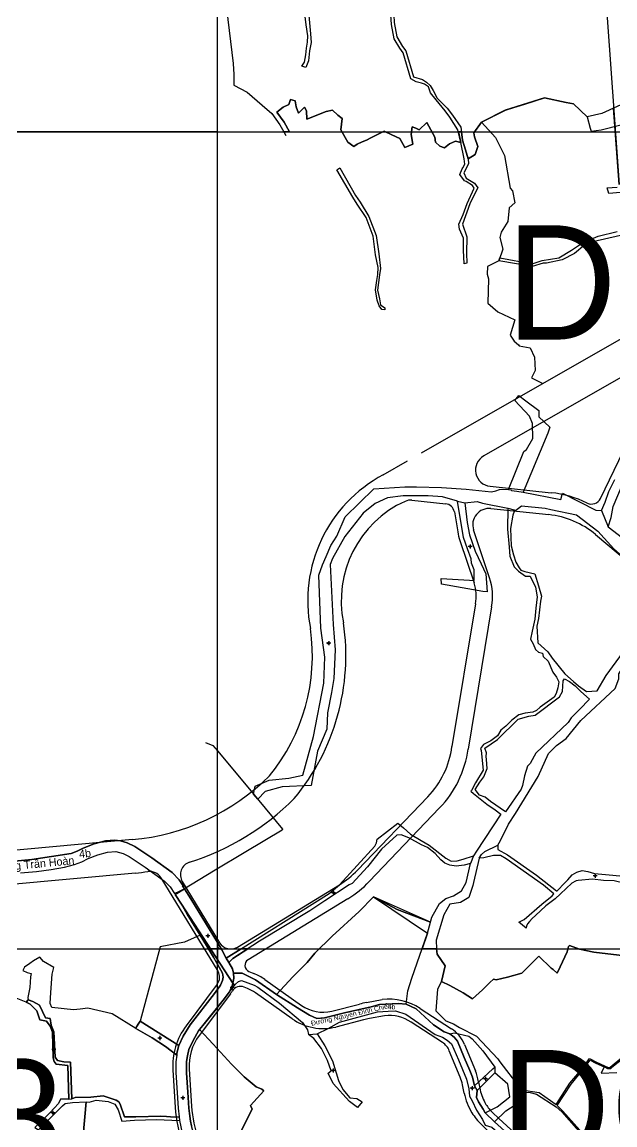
# Model space of a CAD drawing. Extents: x 547408 to 554234, y 1833375 to 1843904.
# Drawn here: x 550880 to 551243, y 1838892 to 1839567 of the extents above; entities that cross this region are included whole.
import ezdxf

# ---------------------------------------------------------------- set-up
doc = ezdxf.new("R2010")
doc.units = 0
for name, color, linetype in [('Level 10', 7, 'Continuous'), ('Level 11', 7, 'Continuous'), ('Level 2', 7, 'Continuous'), ('Level 27', 7, 'Continuous'), ('Level 30', 7, 'Continuous'), ('Level 31', 7, 'Continuous'), ('Level 4', 7, 'Continuous'), ('Level 5', 7, 'Continuous'), ('Level 52', 7, 'Continuous'), ('Level 62', 7, 'Continuous')]:
    doc.layers.add(name, color=color, linetype=linetype)

msp = doc.modelspace()

# ---------------------------------------------------------------- linework, layer by layer
at = {"layer": 'Level 10'}
for p, q in [((551146.86, 1839273.93), (551151.32, 1839272.87)), ((551234.95, 1839268.35), (551239.12, 1839258.3)), ((550978.03, 1839027.26), (551009.46, 1838979)), ((551005.35, 1838994.26), (551007.01, 1838991.5)), ((551007.33, 1838973.64), (551010.44, 1838977.49)), ((551009.46, 1838979), (551010.44, 1838977.49)), ((551055.7, 1838947.44), (551060.94, 1838947.98)), ((551157.32, 1838916.07), (551158.88, 1838913.23)), ((550908.99, 1838907.99), (550910.87, 1838908.1)), ((550976.51, 1838897.05), (550976.86, 1838894.91))]:
    msp.add_line(p, q, dxfattribs=at)
for points in [[(551246.59, 1839462.88), (551239.42, 1839462.35), (551238.53, 1839465.7), (551244.56, 1839466.21)], [(551246.63, 1839436.57), (551229.8, 1839432.77), (551224.76, 1839430.94), (551218.57, 1839425.51), (551210.86, 1839421.72), (551201.31, 1839419.74), (551199.27, 1839419.64), (551192.69, 1839417.69), (551172.27, 1839421.12), (551172.9, 1839422.96), (551192.52, 1839419.21), (551198.69, 1839421.2), (551208.82, 1839423), (551216.76, 1839427.68), (551223.31, 1839432.18), (551233.07, 1839436.13), (551244.71, 1839439.03)], [(551234.95, 1839268.35), (551237.31, 1839273.26), (551239.46, 1839279.96), (551243.28, 1839287.13)], [(551146.86, 1839273.93), (551137.69, 1839276.54), (551128.98, 1839277.28), (551113.7, 1839277.24), (551104.16, 1839275.93), (551096.46, 1839272.51), (551089.22, 1839266.69), (551077.88, 1839252.34), (551070.46, 1839238.81), (551068.94, 1839235.26), (551070.82, 1839198.53), (551072.05, 1839182.87), (551071.26, 1839165.34), (551069.82, 1839156.82), (551067.4, 1839144.3), (551066.96, 1839134.46), (551061.29, 1839120.95), (551057.34, 1839099.84), (551039.56, 1839099.05), (551029.2, 1839096.28), (551024.68, 1839091.44), (551022.13, 1839094.5), (551023.07, 1839099.52), (551031.72, 1839103.1), (551043.63, 1839104.3), (551052.25, 1839106.3), (551058.86, 1839129.94), (551065.2, 1839162.45), (551065.64, 1839178.43), (551063.2, 1839196.15), (551062, 1839228.69), (551064.21, 1839235.08), (551066.46, 1839240.06), (551069.4, 1839246.81), (551073.05, 1839252.48), (551078.25, 1839264.4), (551095.62, 1839281.58), (551114.67, 1839282.76), (551121.76, 1839282.72), (551137.11, 1839282.35), (551152.25, 1839281.38), (551167.8, 1839279.59), (551170.34, 1839280.21), (551172.69, 1839281.14), (551173.93, 1839281.26), (551178.1, 1839281.15), (551179.52, 1839280.91), (551180.04, 1839280.41), (551183.3, 1839280.05), (551187.09, 1839279.48), (551210.05, 1839275.05), (551211.17, 1839278.77), (551231.53, 1839268.55), (551234.95, 1839268.35)], [(551239.12, 1839258.3), (551241.04, 1839264.06), (551242.15, 1839270.79), (551247.34, 1839282.73)], [(551151.32, 1839272.87), (551152.83, 1839260.97), (551154.28, 1839253.36), (551157.8, 1839243.27), (551161.43, 1839235.56), (551164.22, 1839229.51), (551165.16, 1839218.45), (551162.41, 1839218.65), (551137.02, 1839223.11), (551136.92, 1839226.61), (551154.28, 1839225.6), (551157.09, 1839225.35), (551157.18, 1839230.53), (551157.09, 1839232.01), (551155.5, 1839236.06), (551155.22, 1839238.6), (551153.13, 1839244.77), (551150.58, 1839251.67), (551146.86, 1839273.93)], [(551151.32, 1839272.87), (551158.9, 1839273.71), (551162.14, 1839272.76), (551177.62, 1839269.62), (551181.49, 1839268.62), (551181.61, 1839267.74), (551186.15, 1839271.05), (551200.64, 1839269.72), (551204.07, 1839268.95), (551219.72, 1839265.6), (551232.7, 1839255.56), (551242.65, 1839244.83), (551258.02, 1839231.08), (551273.37, 1839220.24), (551275.3, 1839220.01), (551285.9, 1839211.31), (551286.41, 1839210.33)], [(551239.12, 1839258.3), (551277.62, 1839228.73), (551293.3, 1839219.36)], [(551005.35, 1838994.26), (551068.33, 1839033.77), (551074.77, 1839039.12), (551096.23, 1839062.84), (551097.27, 1839064.89), (551097.71, 1839067.1), (551110.3, 1839076.82), (551113.79, 1839073.92), (551118.17, 1839070.13), (551124.68, 1839066.2), (551129.5, 1839063.4), (551139.81, 1839055.33), (551142.95, 1839053.52), (551146.74, 1839053.69), (551150.44, 1839054.71), (551156.68, 1839056.94), (551154.89, 1839052.13), (551151.01, 1839051.16), (551146.13, 1839050.59), (551142.22, 1839051.22), (551139.17, 1839052.39), (551136.72, 1839054.37), (551133.27, 1839058.18), (551128.49, 1839061.88), (551124.92, 1839063.6), (551117.16, 1839067.79), (551112.5, 1839069.64), (551109.72, 1839069.51), (551100.42, 1839060.96), (551091.92, 1839050.21), (551082.41, 1839039.88), (551080.66, 1839039.1), (551065.7, 1839029.21), (551056.55, 1839023.28), (551025.79, 1839004.67), (551009.4, 1838993.95), (551007.01, 1838991.5)], [(550863.11, 1839052.28), (550886.51, 1839054.61), (550910.52, 1839058.3), (550914.23, 1839059.63), (550917.93, 1839061.56), (550924.62, 1839064.19), (550931.54, 1839066.13), (550937, 1839066.48), (550940.73, 1839065.97), (550944.84, 1839064.78), (550949.48, 1839062.64), (550959.83, 1839055.68), (550972.24, 1839046.62), (550976.62, 1839042.25), (550979.48, 1839037.87), (550978.67, 1839038.4), (550979.76, 1839036.7)], [(550879.41, 1839046.36), (550889.36, 1839047.36), (550898.34, 1839048.48), (550906.4, 1839049.84), (550912.63, 1839051.62), (550917.04, 1839053.2), (550920.84, 1839055.18), (550926.85, 1839057.55), (550932.72, 1839059.19), (550937.86, 1839059.52), (550942.39, 1839058.2), (550946.04, 1839056.52), (550955.81, 1839049.95), (550967.68, 1839041.28), (550971.16, 1839037.81), (550973.75, 1839033.83), (550979.76, 1839036.7), (550974.23, 1839033.1), (550978.03, 1839027.26), (550981.45, 1839021.21), (550989.38, 1839008.23), (550993.92, 1839001.04), (550997.64, 1838994.8), (551003.04, 1838985.11), (551003.55, 1838982.61), (551003.05, 1838980.51), (551001.92, 1838977.78), (550998.26, 1838972.6), (550983.33, 1838953.49), (550979.05, 1838946.45)], [(550879.41, 1839046.36), (550889.36, 1839047.36), (550898.34, 1839048.48), (550906.4, 1839049.84), (550912.63, 1839051.62), (550917.04, 1839053.2), (550920.84, 1839055.18), (550926.85, 1839057.55), (550932.72, 1839059.19), (550937.86, 1839059.52), (550942.39, 1839058.2), (550946.04, 1839056.52), (550955.81, 1839049.95), (550967.68, 1839041.28), (550971.16, 1839037.81), (550973.75, 1839033.83), (550979.76, 1839036.7)], [(551249.55, 1839039.92), (551242.71, 1839041.6), (551236.15, 1839041.76), (551229.47, 1839042.61), (551220.82, 1839041.78), (551219.61, 1839041.52), (551219.05, 1839041.38), (551216.97, 1839040.07), (551209.85, 1839033.66), (551206.58, 1839030.45), (551200.95, 1839026.3), (551194.67, 1839020.42), (551192.57, 1839018.5), (551191.06, 1839016.71), (551189.82, 1839015.17), (551189.22, 1839013.85), (551188.98, 1839012.61), (551184.39, 1839016.29), (551187.76, 1839017.9), (551198.54, 1839027.18), (551204.83, 1839032.39), (551205.93, 1839033.63), (551199.54, 1839038.95), (551176.67, 1839055.03), (551173.15, 1839057.02), (551168.95, 1839057.04), (551162.97, 1839055.69), (551160.16, 1839055.35), (551161.62, 1839057.7), (551163.55, 1839059.44), (551171.5, 1839063.32), (551171.62, 1839060.77), (551177.46, 1839057.44), (551195.17, 1839045.03), (551207.45, 1839035.34), (551207.93, 1839035.36), (551212.64, 1839040.26), (551214.34, 1839042.13), (551217.14, 1839045.12), (551220.01, 1839046.88), (551223.26, 1839047.89), (551226.72, 1839047.36), (551230.81, 1839046), (551255.32, 1839043.82)], [(550978.03, 1839027.26), (550974.23, 1839033.1), (550979.76, 1839036.7)], [(550979.76, 1839036.7), (550983.68, 1839030.58), (551000, 1839003.79), (551002.69, 1838999.22), (551005.35, 1838994.26)], [(550976.43, 1838940.69), (550979.05, 1838946.45), (550983.33, 1838953.49), (550998.26, 1838972.6), (551001.92, 1838977.78), (551003.05, 1838980.51), (551003.55, 1838982.61), (551003.04, 1838985.11), (550997.64, 1838994.8), (550993.92, 1839001.04), (550989.38, 1839008.23), (550981.45, 1839021.21), (550978.03, 1839027.26)], [(551007.01, 1838991.5), (551009.22, 1838987.71), (551009.9, 1838985.11)], [(551009.46, 1838979), (551010.1, 1838981.89), (551009.9, 1838985.11)], [(551009.9, 1838985.11), (551015.19, 1838984.99), (551023.37, 1838980.87), (551036.16, 1838971.99), (551049.07, 1838963.72), (551056.3, 1838959.32), (551060.92, 1838957.35), (551065.55, 1838957.72), (551077.79, 1838960.8), (551094.13, 1838964.5), (551099.21, 1838965.79), (551110.79, 1838966.45), (551115.48, 1838965.96), (551121.52, 1838963.21), (551132.3, 1838953.47), (551138.76, 1838949.18), (551142.27, 1838947.8), (551144.93, 1838945.81), (551146.86, 1838943.41), (551150.95, 1838933.47), (551154.45, 1838925.43), (551156.07, 1838921.36), (551157.32, 1838916.07)], [(551007.33, 1838973.64), (551009.22, 1838977.92), (551009.46, 1838979)], [(551010.44, 1838977.49), (551011.02, 1838978.21), (551012.9, 1838980.01), (551014.82, 1838980.62), (551022.58, 1838977.72), (551024.71, 1838976.45), (551038.05, 1838966.64), (551052.08, 1838954.88), (551055.2, 1838950.3), (551055.7, 1838947.44)], [(551007.33, 1838973.64), (551003.5, 1838968.43), (550991.05, 1838952.98), (550989.12, 1838950.5), (550988.36, 1838949.65), (550985.09, 1838943.82), (550982.61, 1838938.3), (550981.63, 1838934.35), (550981.16, 1838930.89), (550981.15, 1838923.96), (550981.8, 1838912.08), (550982.55, 1838902.41), (550982.87, 1838899.22), (550983.44, 1838894.51), (550984.21, 1838891.48)], [(550979.05, 1838946.45), (550976.43, 1838940.69), (550952.66, 1838955.73), (550951.82, 1838954.47), (550950.51, 1838952.26), (550949.98, 1838951.16), (550960.14, 1838945.44), (550968.25, 1838940.23), (550975.11, 1838934.91), (550974.48, 1838930.72), (550974.6, 1838924.14), (550975.95, 1838902.4), (550976.51, 1838897.05), (550974.95, 1838896.95), (550971.32, 1838897.03), (550968.88, 1838897.38), (550965.3, 1838897.42), (550950.14, 1838897.01), (550943.12, 1838896.98), (550940.45, 1838904.83), (550939.64, 1838906.25), (550938.05, 1838907.24), (550930.12, 1838909.97), (550922.5, 1838909.09), (550913.01, 1838908.98), (550910.87, 1838908.1), (550910.08, 1838930.47), (550906.01, 1838930.79), (550902.08, 1838931.49), (550900.62, 1838933.52), (550899.94, 1838949.21), (550898.37, 1838953.17), (550897.67, 1838957.3), (550894.75, 1838957.59), (550891.23, 1838965.44), (550887.01, 1838967.72), (550884.18, 1838968.66), (550883.02, 1838967.29), (550885.48, 1838965.99), (550889.52, 1838961.96), (550891.42, 1838956.53), (550895.33, 1838955.67), (550897.6, 1838952.58), (550899.02, 1838948.97), (550899.57, 1838933.23), (550900.15, 1838930.87), (550901.29, 1838929.41), (550908.54, 1838928.46), (550908.99, 1838907.99), (550904.06, 1838907.83), (550902.84, 1838905.22), (550897.55, 1838899.43), (550888.3, 1838890.54)], [(550908.99, 1838907.99), (550908.54, 1838928.46), (550901.29, 1838929.41), (550900.15, 1838930.87), (550899.57, 1838933.23), (550899.02, 1838948.97), (550897.6, 1838952.58), (550895.33, 1838955.67), (550891.42, 1838956.53), (550889.52, 1838961.96), (550885.48, 1838965.99), (550883.02, 1838967.29), (550884.18, 1838968.66), (550887.01, 1838967.72), (550891.23, 1838965.44), (550894.75, 1838957.59), (550897.67, 1838957.3), (550898.37, 1838953.17), (550899.94, 1838949.21), (550900.62, 1838933.52), (550902.08, 1838931.49), (550906.01, 1838930.79), (550910.08, 1838930.47), (550910.87, 1838908.1)], [(551060.94, 1838947.98), (551067.74, 1838951.18), (551074.77, 1838955.09), (551098.04, 1838961.28), (551104.57, 1838961.73), (551109, 1838961.95), (551115.26, 1838959.94), (551133.17, 1838947.58), (551137.75, 1838945.88), (551140.6, 1838943.99), (551143.3, 1838941.69), (551147.53, 1838932.02), (551152.47, 1838920.23), (551153.87, 1838914.23), (551154.3, 1838909.68), (551155.8, 1838906.83), (551158.62, 1838901.07), (551162.15, 1838895.48), (551163.85, 1838892)], [(550975.11, 1838934.91), (550968.25, 1838940.23), (550960.14, 1838945.44), (550949.98, 1838951.16), (550950.51, 1838952.26), (550951.82, 1838954.47), (550952.66, 1838955.73), (550976.43, 1838940.69)], [(551060.94, 1838947.98), (551065.82, 1838940.48), (551070.39, 1838931.43), (551074.13, 1838919.31), (551076.68, 1838913.87), (551081.03, 1838908.61), (551085.35, 1838908.26), (551088.55, 1838906.27), (551085.72, 1838902.79), (551080.92, 1838906.4), (551070.82, 1838917.48), (551067.71, 1838923.78), (551069.54, 1838925.24), (551067.36, 1838931.52), (551063.73, 1838939.01), (551059.09, 1838945.05), (551055.7, 1838947.44)], [(550975.11, 1838934.91), (550975.19, 1838935.8), (550975.99, 1838939.26), (550976.43, 1838940.69)], [(550975.11, 1838934.91), (550974.48, 1838930.72), (550974.6, 1838924.14), (550975.95, 1838902.4), (550976.51, 1838897.05)], [(551248.14, 1838932.63), (551241.3, 1838927.2), (551240.56, 1838926.46), (551238.85, 1838926.43), (551236.7, 1838927.69), (551234.75, 1838923.89), (551244.32, 1838924.22)], [(551157.32, 1838916.07), (551168.54, 1838926.44), (551169.69, 1838927.56), (551169.77, 1838925.53), (551169.76, 1838923.95), (551158.88, 1838913.23)], [(550910.87, 1838908.1), (550913.01, 1838908.98), (550922.5, 1838909.09), (550930.12, 1838909.97), (550938.05, 1838907.24), (550939.64, 1838906.25), (550940.45, 1838904.83), (550943.12, 1838896.98), (550950.14, 1838897.01), (550965.3, 1838897.42), (550968.88, 1838897.38), (550971.32, 1838897.03), (550974.95, 1838896.95), (550976.51, 1838897.05)], [(551158.88, 1838913.23), (551158.52, 1838908.87), (551159.84, 1838906.17), (551162.64, 1838901.71), (551163.77, 1838899.43), (551169.47, 1838893.98), (551179.9, 1838884.71), (551187.59, 1838877.08), (551193.06, 1838870.78), (551198.01, 1838864.54), (551203.28, 1838857.6), (551213.44, 1838844.39)], [(550908.99, 1838907.99), (550904.06, 1838907.83), (550902.84, 1838905.22), (550897.55, 1838899.43), (550888.3, 1838890.54), (550890.53, 1838889.02), (550905.18, 1838903.89), (550906.89, 1838905.31), (550911.25, 1838905.92), (550919.67, 1838906.23)], [(550890.53, 1838889.02), (550905.18, 1838903.89), (550906.89, 1838905.31), (550911.25, 1838905.92), (550919.67, 1838906.23), (550917.84, 1838885.65)], [(550910.61, 1838885.1), (550916.11, 1838885.13), (550917.84, 1838885.65), (550919.67, 1838906.23)], [(550919.67, 1838906.23), (550921.49, 1838906.08), (550925.72, 1838907.28), (550933.12, 1838906.41), (550937.25, 1838904.78), (550939.3, 1838901.31), (550941.45, 1838894.45), (550949.3, 1838894.94), (550962.64, 1838895.47), (550976.86, 1838894.91)], [(550976.86, 1838894.91), (550978.39, 1838887.18), (550981.45, 1838877.46), (550983.75, 1838871.71), (550986.63, 1838866.82), (550989.15, 1838863.19), (550992.19, 1838859.16), (550994.28, 1838857.34), (550996.63, 1838855.5), (551002.5, 1838852.04), (551008.09, 1838849.04)]]:
    msp.add_lwpolyline(points, dxfattribs=at)
at = {"layer": 'Level 11'}
for p, q in [((551154.69, 1839246.81), (551154.06, 1839246.19)), ((551154.69, 1839247.44), (551154.69, 1839246.81)), ((551155.31, 1839246.19), (551154.69, 1839246.81)), ((551154.06, 1839246.19), (551153.44, 1839246.19)), ((551154.06, 1839246.19), (551154.69, 1839245.57)), ((551154.69, 1839245.57), (551155.31, 1839246.19)), ((551154.69, 1839245.57), (551154.69, 1839244.94)), ((551155.94, 1839246.19), (551155.31, 1839246.19)), ((551067.45, 1839187.1), (551066.83, 1839187.1)), ((551068.08, 1839187.73), (551067.45, 1839187.1)), ((551067.45, 1839187.1), (551068.08, 1839186.47)), ((551068.08, 1839188.35), (551068.08, 1839187.73)), ((551068.7, 1839187.1), (551068.08, 1839187.73)), ((551068.08, 1839186.47), (551068.7, 1839187.1)), ((551068.08, 1839186.47), (551068.08, 1839185.85)), ((551069.33, 1839187.1), (551068.7, 1839187.1)), ((551230.53, 1839044.68), (551229.91, 1839044.68)), ((551231.16, 1839045.31), (551230.53, 1839044.68)), ((551230.53, 1839044.68), (551231.16, 1839044.05)), ((551231.16, 1839045.93), (551231.16, 1839045.31)), ((551231.79, 1839044.68), (551231.16, 1839045.31)), ((551231.16, 1839044.05), (551231.79, 1839044.68)), ((551231.16, 1839044.05), (551231.16, 1839043.43)), ((551232.41, 1839044.68), (551231.79, 1839044.68)), ((551070.37, 1839034.16), (551069.74, 1839034.16)), ((551070.99, 1839034.79), (551070.37, 1839034.16)), ((551070.37, 1839034.16), (551070.99, 1839033.53)), ((551070.99, 1839035.41), (551070.99, 1839034.79)), ((551071.61, 1839034.16), (551070.99, 1839034.79)), ((551070.99, 1839033.53), (551071.61, 1839034.16)), ((551070.99, 1839033.53), (551070.99, 1839032.91)), ((551072.24, 1839034.16), (551071.61, 1839034.16)), ((550993.47, 1839007.85), (550992.85, 1839007.85)), ((550994.1, 1839008.47), (550993.47, 1839007.85)), ((550993.47, 1839007.85), (550994.1, 1839007.23)), ((550994.1, 1839009.1), (550994.1, 1839008.47)), ((550994.73, 1839007.85), (550994.1, 1839008.47)), ((550994.1, 1839007.23), (550994.73, 1839007.85)), ((550994.1, 1839007.23), (550994.1, 1839006.6)), ((550995.35, 1839007.85), (550994.73, 1839007.85)), ((551009, 1838976.95), (551008.37, 1838976.32)), ((551009, 1838977.57), (551009, 1838976.95)), ((551009.63, 1838976.32), (551009, 1838976.95)), ((551008.37, 1838976.32), (551007.75, 1838976.32)), ((551008.37, 1838976.32), (551009, 1838975.69)), ((551009, 1838975.69), (551009.63, 1838976.32)), ((551009, 1838975.69), (551009, 1838975.07)), ((551010.25, 1838976.32), (551009.63, 1838976.32)), ((550964.09, 1838945.32), (550963.47, 1838945.32)), ((550964.72, 1838945.95), (550964.09, 1838945.32)), ((550964.09, 1838945.32), (550964.72, 1838944.69)), ((550964.72, 1838946.57), (550964.72, 1838945.95)), ((550965.35, 1838945.32), (550964.72, 1838945.95)), ((550964.72, 1838944.69), (550965.35, 1838945.32)), ((550964.72, 1838944.69), (550964.72, 1838944.07)), ((550965.97, 1838945.32), (550965.35, 1838945.32)), ((550899.27, 1838938.32), (550898.65, 1838938.32)), ((550899.9, 1838938.95), (550899.27, 1838938.32)), ((550899.27, 1838938.32), (550899.9, 1838937.69)), ((550899.9, 1838939.57), (550899.9, 1838938.95)), ((550900.53, 1838938.32), (550899.9, 1838938.95)), ((550899.9, 1838937.69), (550900.53, 1838938.32)), ((550899.9, 1838937.69), (550899.9, 1838937.07)), ((550901.15, 1838938.32), (550900.53, 1838938.32)), ((551070.25, 1838925.38), (551069.62, 1838925.38)), ((551070.87, 1838926.01), (551070.25, 1838925.38)), ((551070.25, 1838925.38), (551070.87, 1838924.75)), ((551070.87, 1838926.63), (551070.87, 1838926.01)), ((551071.49, 1838925.38), (551070.87, 1838926.01)), ((551070.87, 1838924.75), (551071.49, 1838925.38)), ((551070.87, 1838924.75), (551070.87, 1838924.13)), ((551072.12, 1838925.38), (551071.49, 1838925.38)), ((551155.97, 1838915.82), (551155.97, 1838915.19)), ((551163.45, 1838920.4), (551162.83, 1838920.4)), ((551164.08, 1838921.03), (551163.45, 1838920.4)), ((551163.45, 1838920.4), (551164.08, 1838919.77)), ((551164.08, 1838921.65), (551164.08, 1838921.03)), ((551164.7, 1838920.4), (551164.08, 1838921.03)), ((551164.08, 1838919.77), (551164.7, 1838920.4)), ((551164.08, 1838919.77), (551164.08, 1838919.15)), ((551165.33, 1838920.4), (551164.7, 1838920.4)), ((550978.81, 1838909.37), (550978.19, 1838908.74)), ((550978.81, 1838909.99), (550978.81, 1838909.37)), ((550979.44, 1838908.74), (550978.81, 1838909.37)), ((551155.35, 1838914.57), (551154.72, 1838914.57)), ((551155.97, 1838915.19), (551155.35, 1838914.57)), ((551155.35, 1838914.57), (551155.97, 1838913.95)), ((551156.59, 1838914.57), (551155.97, 1838915.19)), ((551155.97, 1838913.95), (551156.59, 1838914.57)), ((551155.97, 1838913.95), (551155.97, 1838913.32)), ((551157.22, 1838914.57), (551156.59, 1838914.57)), ((550978.19, 1838908.74), (550977.56, 1838908.74)), ((550978.19, 1838908.74), (550978.81, 1838908.11)), ((550978.81, 1838908.11), (550979.44, 1838908.74)), ((550978.81, 1838908.11), (550978.81, 1838907.49)), ((550980.06, 1838908.74), (550979.44, 1838908.74)), ((550898.61, 1838899.5), (550897.98, 1838899.5)), ((550899.23, 1838900.13), (550898.61, 1838899.5)), ((550898.61, 1838899.5), (550899.23, 1838898.87)), ((550899.23, 1838900.75), (550899.23, 1838900.13)), ((550899.85, 1838899.5), (550899.23, 1838900.13)), ((550899.23, 1838898.87), (550899.85, 1838899.5)), ((550899.23, 1838898.87), (550899.23, 1838898.25)), ((550900.48, 1838899.5), (550899.85, 1838899.5))]:
    msp.add_line(p, q, dxfattribs=at)
for centre in [(551154.69, 1839246.19), (551068.08, 1839187.1), (551231.16, 1839044.68), (551070.99, 1839034.16), (550994.1, 1839007.85), (551009, 1838976.32), (550964.72, 1838945.32), (550899.9, 1838938.32), (551070.87, 1838925.38), (551164.08, 1838920.4), (551155.97, 1838914.57), (550978.81, 1838908.74), (550899.23, 1838899.5)]:
    msp.add_circle(centre, 0.15, dxfattribs=at)
at = {"layer": 'Level 2'}
for p, q in [((550978.03, 1839027.26), (551009.46, 1838979)), ((550989.38, 1839008.23), (550993.92, 1839001.04)), ((551009.22, 1838987.71), (551007.01, 1838991.5)), ((551009.9, 1838985.11), (551009.22, 1838987.71)), ((551009.9, 1838985.11), (551010.1, 1838981.89)), ((551009.46, 1838979), (551009.22, 1838977.92)), ((551010.1, 1838981.89), (551009.46, 1838979)), ((551009.46, 1838979), (551010.44, 1838977.49)), ((551010.44, 1838977.49), (551009.46, 1838979)), ((550991.05, 1838952.98), (551003.5, 1838968.43)), ((551038.05, 1838966.64), (551052.08, 1838954.88)), ((551056.3, 1838959.32), (551049.07, 1838963.72)), ((551110.79, 1838966.45), (551099.21, 1838965.79)), ((551115.48, 1838965.96), (551110.79, 1838966.45)), ((551060.92, 1838957.35), (551056.3, 1838959.32)), ((551065.55, 1838957.72), (551060.92, 1838957.35)), ((551077.79, 1838960.8), (551065.55, 1838957.72)), ((550985.09, 1838943.82), (550988.36, 1838949.65)), ((551052.08, 1838954.88), (551055.2, 1838950.3)), ((551055.2, 1838950.3), (551055.7, 1838947.44)), ((550979.05, 1838946.45), (550976.43, 1838940.69)), ((550982.61, 1838938.3), (550985.09, 1838943.82)), ((551144.93, 1838945.81), (551142.27, 1838947.8)), ((550975.99, 1838939.26), (550975.19, 1838935.8)), ((550976.43, 1838940.69), (550975.99, 1838939.26)), ((550981.63, 1838934.35), (550982.61, 1838938.3)), ((550975.11, 1838934.91), (550974.48, 1838930.72)), ((550974.48, 1838930.72), (550974.6, 1838924.14)), ((550975.19, 1838935.8), (550975.11, 1838934.91)), ((550974.6, 1838924.14), (550975.95, 1838902.4)), ((551156.07, 1838921.36), (551154.45, 1838925.43)), ((551159.84, 1838906.17), (551158.52, 1838908.87)), ((551162.64, 1838901.71), (551159.84, 1838906.17)), ((551163.77, 1838899.43), (551162.64, 1838901.71))]:
    msp.add_line(p, q, dxfattribs=at)
for points in [[(550979.76, 1839036.7), (550974.23, 1839033.1), (550978.03, 1839027.26)], [(551007.01, 1838991.5), (551005.35, 1838994.26), (551002.69, 1838999.22), (551000, 1839003.79), (550983.68, 1839030.58), (550979.76, 1839036.7)], [(551003.5, 1838968.43), (551007.33, 1838973.64), (551009.22, 1838977.92), (551009.46, 1838979), (550978.03, 1839027.26), (550981.45, 1839021.21), (550989.38, 1839008.23)], [(550993.92, 1839001.04), (550997.64, 1838994.8), (551003.04, 1838985.11)], [(551003.04, 1838985.11), (551003.55, 1838982.61), (551003.05, 1838980.51)], [(551009.46, 1838979), (551010.1, 1838981.89), (551009.9, 1838985.11)], [(551023.37, 1838980.87), (551015.19, 1838984.99), (551009.9, 1838985.11)], [(551003.05, 1838980.51), (551001.92, 1838977.78), (550998.26, 1838972.6), (550983.33, 1838953.49), (550979.05, 1838946.45)], [(551009.22, 1838977.92), (551007.33, 1838973.64), (551010.44, 1838977.49)], [(551010.44, 1838977.49), (551011.02, 1838978.21), (551012.9, 1838980.01), (551014.82, 1838980.62), (551022.58, 1838977.72)], [(551022.58, 1838977.72), (551024.71, 1838976.45), (551038.05, 1838966.64)], [(551049.07, 1838963.72), (551036.16, 1838971.99), (551023.37, 1838980.87)], [(551099.21, 1838965.79), (551094.13, 1838964.5), (551077.79, 1838960.8)], [(551142.27, 1838947.8), (551138.76, 1838949.18), (551132.3, 1838953.47), (551121.52, 1838963.21), (551115.48, 1838965.96)], [(551055.7, 1838947.44), (551060.94, 1838947.98), (551067.74, 1838951.18), (551074.77, 1838955.09), (551098.04, 1838961.28), (551104.57, 1838961.73), (551109, 1838961.95), (551115.26, 1838959.94), (551133.17, 1838947.58)], [(550988.36, 1838949.65), (550989.12, 1838950.5), (550991.05, 1838952.98)], [(551133.17, 1838947.58), (551137.75, 1838945.88), (551140.6, 1838943.99), (551143.3, 1838941.69), (551147.53, 1838932.02)], [(551154.45, 1838925.43), (551150.95, 1838933.47), (551146.86, 1838943.41), (551144.93, 1838945.81)], [(550981.15, 1838923.96), (550981.16, 1838930.89), (550981.63, 1838934.35)], [(551147.53, 1838932.02), (551152.47, 1838920.23), (551153.87, 1838914.23), (551154.3, 1838909.68), (551155.8, 1838906.83), (551158.62, 1838901.07), (551162.15, 1838895.48), (551163.85, 1838892), (551168.01, 1838890.85), (551182.63, 1838878), (551195.42, 1838863.82), (551195.97, 1838862.65), (551196.63, 1838862.95), (551199.26, 1838858.98), (551204.76, 1838850.97), (551209.37, 1838844.03), (551209.43, 1838844.04)], [(550983.44, 1838894.51), (550982.87, 1838899.22), (550982.55, 1838902.41), (550981.8, 1838912.08), (550981.15, 1838923.96)], [(551158.52, 1838908.87), (551158.88, 1838913.23), (551157.32, 1838916.07), (551156.07, 1838921.36)], [(550975.95, 1838902.4), (550976.51, 1838897.05), (550976.86, 1838894.91), (550978.39, 1838887.18)], [(551179.9, 1838884.71), (551169.47, 1838893.98), (551163.77, 1838899.43)], [(550985.98, 1838884.83), (550984.21, 1838891.48), (550983.44, 1838894.51)]]:
    msp.add_lwpolyline(points, dxfattribs=at)
at = {"layer": 'Level 27'}
for p, q in [((550926.85, 1839057.55), (550932.72, 1839059.19)), ((550932.72, 1839059.19), (550937.86, 1839059.52)), ((550946.04, 1839056.52), (550955.81, 1839049.95)), ((550898.34, 1839048.48), (550906.4, 1839049.84)), ((550955.81, 1839049.95), (550967.68, 1839041.28)), ((550973.75, 1839033.83), (550979.76, 1839036.7))]:
    msp.add_line(p, q, dxfattribs=at)
for points in [[(550979.76, 1839036.7), (550978.67, 1839038.4), (550979.48, 1839037.87), (550976.62, 1839042.25), (550972.24, 1839046.62), (550959.83, 1839055.68), (550949.48, 1839062.64), (550944.84, 1839064.78), (550940.73, 1839065.97), (550937, 1839066.48), (550931.54, 1839066.13), (550924.62, 1839064.19), (550917.93, 1839061.56), (550914.23, 1839059.63), (550910.52, 1839058.3), (550886.51, 1839054.61), (550863.11, 1839052.28)], [(550906.4, 1839049.84), (550912.63, 1839051.62), (550917.04, 1839053.2), (550920.84, 1839055.18), (550926.85, 1839057.55)], [(550937.86, 1839059.52), (550942.39, 1839058.2), (550946.04, 1839056.52)], [(550879.41, 1839046.36), (550889.36, 1839047.36), (550898.34, 1839048.48)], [(550967.68, 1839041.28), (550971.16, 1839037.81), (550973.75, 1839033.83)]]:
    msp.add_lwpolyline(points, dxfattribs=at)
at = {"layer": 'Level 30'}
for points in [[(551219.82, 1839830.98), (551245.77, 1839467.88)], [(551242.43, 1839514.63), (551235.18, 1839511.31), (551226.2, 1839509.3), (551217.91, 1839517.12), (551213.44, 1839517.94), (551200.2, 1839520.93), (551176.16, 1839513.02), (551161.65, 1839506.06)], [(551245.77, 1839467.88), (551242.43, 1839514.63), (551235.18, 1839511.31), (551226.2, 1839509.3), (551217.91, 1839517.12), (551213.44, 1839517.94), (551200.2, 1839520.93), (551176.16, 1839513.02), (551161.65, 1839506.06), (551170.2, 1839496.61), (551175.6, 1839485.52), (551179.13, 1839465.61), (551180.58, 1839463.98), (551182.08, 1839456.56), (551178.44, 1839453.52), (551177.77, 1839445.11), (551173.72, 1839438.62), (551172.72, 1839435.27), (551174.73, 1839428.28), (551172.27, 1839421.12), (551165.36, 1839417.54), (551165.1, 1839412.87), (551165.93, 1839410.15), (551165.49, 1839395.13), (551171.62, 1839389.79), (551182.08, 1839384.89), (551179.19, 1839375.6), (551181.67, 1839371.9), (551184.18, 1839369.68), (551184.63, 1839369.13), (551191.42, 1839367.8), (551194.1, 1839362.07), (551194.37, 1839353.96), (551192.15, 1839349.49), (551199.13, 1839346.02), (551258.7, 1839380.11)], [(551124.86, 1839303.5), (551258.7, 1839380.11)], [(551256.76, 1839355.38), (551162.96, 1839301.69)], [(551234.33, 1839275.58), (551267.93, 1839344.95)], [(551101.51, 1839290.14), (551116.38, 1839298.65)], [(551166.87, 1839283.06), (551204.16, 1839279.13)], [(551118.98, 1839274.54), (551139.7, 1839272.35)], [(551144.99, 1839267.38), (551147.04, 1839255.21)], [(551167.29, 1839269.44), (551202.74, 1839265.71)], [(551166.53, 1839227.12), (551156.76, 1839256.32)], [(551231.39, 1839253.54), (551293.19, 1839201.68)], [(551148.36, 1839249.9), (551157.05, 1839223.95)], [(551157.85, 1839211.09), (551143.53, 1839123.73)], [(551167.69, 1839209.31), (551153.42, 1839122.24)], [(551128.77, 1839093.06), (551085.69, 1839048.03)], [(551135.99, 1839086.15), (551092.92, 1839041.12)], [(550947.94, 1839066.75), (550635.4, 1839038.05)], [(550949.79, 1839046.33), (550637.19, 1839017.63)], [(550965.42, 1839043.45), (551000.31, 1838986.19)], [(550978.52, 1839041.17), (551001.36, 1839003.68)], [(551012.37, 1839001.02), (551074.65, 1839039.14)], [(551079.87, 1839030.61), (551018.75, 1838993.2)], [(551019.3, 1838986.1), (551022.28, 1838984.86)], [(550999.94, 1838978.35), (550980.83, 1838952.83)], [(551018.45, 1838975.62), (551016.47, 1838976.44)], [(551029.03, 1838981.14), (551051.45, 1838965.33)], [(551007.94, 1838972.36), (550988.84, 1838946.84)], [(551045.69, 1838957.15), (551023.27, 1838972.96)], [(551070.04, 1838961.75), (551087, 1838966.09)], [(551091.17, 1838967.01), (551100.83, 1838968.82)], [(551124.13, 1838963.39), (551143.2, 1838950.97)], [(551089.48, 1838956.4), (551072.44, 1838952.04)], [(551102.34, 1838958.93), (551093.01, 1838957.18)], [(551137.74, 1838942.59), (551118.66, 1838955.02)], [(551148.58, 1838921.35), (551141.91, 1838937.56)], [(551151.16, 1838941.36), (551157.83, 1838925.15)], [(550972.74, 1838925.62), (550974.2, 1838902.92)], [(550982.72, 1838926.26), (550984.18, 1838903.56)], [(551150.97, 1838911.66), (551150, 1838916.63)], [(551159.81, 1838918.55), (551160.77, 1838913.66)], [(551168.42, 1838899.63), (551172.15, 1838896.07), (551189.28, 1838880.38)], [(551165.33, 1838888.76), (551161.52, 1838892.39)]]:
    msp.add_lwpolyline(points, dxfattribs=at)
for centre, radius, start, end in [((551167.92, 1839293.01), 10, 119.78805, 263.98263), ((551142.69, 1839213), 87.44, 118.09401, 191.26325), ((551142.69, 1839213), 66.94, 114.61947, 191.69002), ((551118.14, 1839266.58), 8, 83.98263, 114.61947), ((551197.16, 1839212.75), 66.75, 64.10299, 83.98263), ((551228.93, 1839278.19), 6, 244.10299, 334.15592), ((551139.08, 1839266.38), 6, 9.53164, 83.98263), ((551166.24, 1839259.5), 10, 83.98263, 198.50548), ((551197.16, 1839212.75), 53.25, 50.00128, 83.98263), ((551181.55, 1839261), 35, 189.53164, 198.50548), ((551133.34, 1839216.01), 35, 348.96524, 18.50548), ((551133.34, 1839216.01), 25, 348.64904, 18.50548), ((550941.76, 1839179.44), 136.85, 320.28344, 8.402), ((550941.76, 1839179.44), 116.35, 320.72967, 8.14326), ((551089.02, 1839131.08), 55, 316.26897, 352.31917), ((551089.02, 1839131.08), 65, 316.26897, 352.18868), ((550935.81, 1839202.45), 136.24, 275.10618, 314.80895), ((550935.81, 1839202.45), 156.74, 287.49885, 315.19426), ((550985.35, 1839045.33), 8, 107.49885, 211.35756), ((550935.81, 1839202.45), 156.74, 275.1156, 277.94504), ((550958.59, 1839039.29), 8, 31.35756, 97.94504), ((551045.95, 1839086.05), 55, 301.46183, 316.26897), ((551045.95, 1839086.05), 65, 301.46183, 316.26897), ((551008.19, 1839007.85), 8, 211.35756, 301.46183), ((551020.83, 1838989.79), 4, 121.46183, 247.44961), ((550994.34, 1838982.55), 7, 323.17791, 31.35756), ((551008.86, 1838952.53), 35, 54.81097, 67.44961), ((551014.17, 1838970.9), 6, 67.44961, 149.58332), ((550994.34, 1838982.55), 17, 323.17791, 329.58332), ((551008.86, 1838952.53), 25, 54.81097, 67.44961), ((551064.71, 1838984.12), 23, 234.81097, 283.39893), ((551103.12, 1838903.12), 65, 100.59577, 104.36171), ((551105.08, 1838934.37), 34.72, 56.71511, 97.03283), ((551064.71, 1838984.12), 33, 234.81097, 283.55794), ((551103.12, 1838903.12), 55, 100.59577, 104.36171), ((551105.08, 1838934.37), 24.72, 56.67627, 96.37283), ((551013.65, 1838928.26), 41, 143.17791, 183.69294), ((551131.74, 1838933.37), 21, 22.36304, 56.92487), ((551013.65, 1838928.26), 31, 143.17791, 183.69294), ((551131.74, 1838933.37), 11, 22.36304, 56.92487), ((551125.46, 1838911.84), 35, 11.06335, 22.36304), ((551125.46, 1838911.84), 25, 11.06335, 22.36304), ((551188.89, 1838919.67), 38.76, 191.92812, 211.32246), ((551188.89, 1838919.67), 28.76, 192.06727, 211.32246), ((551059.03, 1838908.39), 85, 183.69294, 199.54437), ((551059.03, 1838908.39), 75, 183.69294, 199.54437), ((551185.68, 1838917.72), 25, 211.32246, 226.34588), ((551185.68, 1838917.72), 35, 211.32246, 226.34588)]:
    msp.add_arc(centre, radius, start, end, dxfattribs=at)
at = {"layer": 'Level 31'}
for points in [[(551055.37, 1839577.95), (551057.05, 1839560.06), (551057.32, 1839554.76), (551056.26, 1839549.65), (551055.78, 1839543.44), (551054.05, 1839539.48), (551051.69, 1839540.2), (551053.25, 1839542.8), (551054.19, 1839547.19), (551054.47, 1839551.36), (551055.04, 1839555.03), (551055.3, 1839558.82), (551054.33, 1839565.58), (551052.85, 1839577.31)], [(551108.02, 1839571.46), (551108.19, 1839567.02), (551109.84, 1839558.15), (551113.2, 1839552.38), (551115.32, 1839549.54), (551120.07, 1839533.75), (551125.58, 1839532.04), (551127.91, 1839530.48), (551130.26, 1839528.35), (551131.93, 1839525.43), (551134.55, 1839520.6), (551140.58, 1839514.57), (551143.8, 1839510.19), (551148.98, 1839502.99), (551149.93, 1839495.05), (551151.75, 1839488.95), (551153.48, 1839483.58), (551153.66, 1839480.48), (551150.73, 1839474.93), (551152.29, 1839471.79), (551157.22, 1839468.55), (551159.34, 1839465.85), (551158.55, 1839464.34), (551154.56, 1839456.03), (551149.92, 1839443.46), (551152.59, 1839435.79), (551152.48, 1839425.84), (551152.6, 1839419.6), (551150.99, 1839419.24), (551150.53, 1839427.52), (551150.51, 1839435.03), (551148.11, 1839440.55), (551147.76, 1839443.49), (551150.33, 1839449.47), (551152.92, 1839456.17), (551157.13, 1839465.54), (551156.08, 1839467.13), (551152.25, 1839469.59), (551151.1, 1839470.02), (551148.44, 1839474), (551149.79, 1839477.48), (551150.08, 1839478.06), (551151.34, 1839480.34), (551151.06, 1839483.47), (551148.95, 1839493.62), (551147.2, 1839501.25), (551142.28, 1839509.08), (551139.27, 1839512.86), (551133.77, 1839519.57), (551130.49, 1839524), (551129.16, 1839527.6), (551126.77, 1839529.16), (551124.84, 1839529.86), (551121.65, 1839530.7), (551118.43, 1839532.54), (551113.68, 1839548.32), (551111.56, 1839551.17), (551108.2, 1839556.94), (551106.55, 1839565.81), (551106.14, 1839571.64)], [(551102.52, 1839392.4), (551102.49, 1839391.04), (551100.69, 1839391.37), (551098.94, 1839393.58), (551097.73, 1839396.97), (551096.77, 1839403.4), (551097.52, 1839409.12), (551098.07, 1839412.77), (551098.36, 1839416.93), (551096.83, 1839424.68), (551095.25, 1839436.27), (551091.05, 1839447.59), (551085.6, 1839455.74), (551082.88, 1839460), (551073.15, 1839476.88), (551074.96, 1839477.94), (551084.58, 1839461.11), (551087.39, 1839456.95), (551092.69, 1839448.25), (551097.19, 1839436.61), (551098.86, 1839425.38), (551099.79, 1839416.32), (551099.19, 1839412.59), (551098.05, 1839403.23), (551099.17, 1839397.79), (551099.71, 1839394.15), (551102.52, 1839392.4)], [(551178.12, 1839281.15), (551187.49, 1839304.32), (551189.2, 1839305.53), (551193.04, 1839312.33), (551192.8, 1839321.51), (551190.92, 1839325.97), (551182.02, 1839335.66), (551184.37, 1839338.68), (551188.76, 1839335.33), (551196.73, 1839329.53), (551196.65, 1839325.49), (551203.48, 1839319.17), (551202.2, 1839315.65), (551187.09, 1839279.48)], [(551177.62, 1839269.62), (551177.41, 1839256.86), (551178.48, 1839245.71), (551178.95, 1839240.23), (551181.52, 1839233.84), (551184.31, 1839231.07), (551188.59, 1839228.07), (551191.41, 1839228.06), (551194.61, 1839221.3), (551195.71, 1839215.44), (551194.86, 1839208.41), (551194.24, 1839201.81), (551192.69, 1839194.34), (551191.5, 1839189.52), (551193.23, 1839186.54), (551194.69, 1839183.07), (551196.39, 1839181.48), (551198.95, 1839180.93), (551199.28, 1839178.84), (551202.45, 1839176.05), (551205.29, 1839169.23), (551207.44, 1839166.32), (551208.89, 1839163.27), (551208.33, 1839159.79), (551207.24, 1839156.23), (551206.11, 1839153.93), (551204.54, 1839153.01), (551197.47, 1839147.8), (551195.19, 1839145.87), (551192.94, 1839144.71), (551188.39, 1839144.14), (551184.48, 1839143.19), (551180.22, 1839139.87), (551176.45, 1839136.23), (551173.5, 1839133.82), (551171.38, 1839130.41), (551167.22, 1839127.25), (551162.9, 1839124.96), (551161.01, 1839122.55), (551161.37, 1839121.32), (551162.67, 1839109.2), (551157.96, 1839101.44), (551155.51, 1839096.81), (551155.08, 1839096.5), (551156.68, 1839094.99), (551164.76, 1839088.48), (551170.02, 1839085.05), (551173.5, 1839082.29), (551158.6, 1839059.7), (551156.68, 1839056.94)], [(551181.61, 1839267.74), (551180.79, 1839265.46), (551179.42, 1839257.25), (551179.78, 1839246.59), (551181.17, 1839241.09), (551182.53, 1839236.68), (551184.57, 1839233.16), (551185.73, 1839231.66), (551188.09, 1839230.88), (551194.24, 1839229.41), (551196.41, 1839222.06), (551198.35, 1839215.88), (551197.8, 1839212.82), (551196.41, 1839202.1), (551195.53, 1839197.54), (551196.1, 1839187.33), (551202.28, 1839181.75), (551204.93, 1839177.8), (551212.52, 1839168.2), (551217.83, 1839163.64), (551220.98, 1839160.87), (551225.82, 1839157.47), (551232.3, 1839157.89), (551237.96, 1839167.18), (551250.19, 1839183.88)], [(551171.5, 1839063.32), (551173.28, 1839066.17), (551178.22, 1839076.22), (551182.46, 1839082.73), (551196.26, 1839105.5), (551202.62, 1839119.42), (551207.53, 1839124.43), (551213.39, 1839128.64), (551222.3, 1839139.75), (551243.35, 1839159.2), (551245.63, 1839165.23), (551245.6, 1839168.31), (551251.69, 1839177.94), (551254.31, 1839181.34), (551258.3, 1839186.12), (551264.1, 1839191.21), (551267.99, 1839193.06), (551273.71, 1839199.96), (551286.41, 1839210.33)], [(551227.62, 1839152.75), (551221.48, 1839146.37), (551216.53, 1839141.43), (551214.6, 1839138.48), (551194.81, 1839119.63), (551193.73, 1839117.96), (551191.39, 1839113.4), (551189.84, 1839111.76), (551187.81, 1839105.86), (551186.66, 1839099.94), (551185.81, 1839097.66), (551176.27, 1839083.71), (551167.16, 1839090.06), (551163.92, 1839092.8), (551160.31, 1839094.06), (551157.76, 1839097.53), (551160.52, 1839101.97), (551163.05, 1839105.2), (551165.16, 1839110.35), (551164.71, 1839115.9), (551164.44, 1839117.68), (551164.57, 1839119.81), (551163.6, 1839122.66), (551171.44, 1839127.98), (551183.96, 1839140.52), (551190.59, 1839142.33), (551194.41, 1839142.99), (551209.26, 1839154.16), (551211.08, 1839157.45), (551211.54, 1839164.03), (551212.48, 1839165.25), (551215.44, 1839163.49), (551218.97, 1839160.85), (551222.45, 1839157.37), (551227.62, 1839152.75)], [(551115.48, 1838965.96), (551116.6, 1838974.11), (551119, 1838982), (551128.54, 1839009.54), (551131.12, 1839019.39), (551135.88, 1839027.65), (551139.84, 1839030.69), (551144.46, 1839032.27), (551149.34, 1839035.43), (551152.25, 1839040.44), (551154.89, 1839052.13)], [(551160.16, 1839055.35), (551156.78, 1839040.52), (551156.38, 1839038.6), (551153.91, 1839031.34), (551148.77, 1839028.19), (551142.31, 1839027.28), (551138.51, 1839020.69), (551133.83, 1839005.19), (551134.08, 1839000), (551134.5, 1838996.58), (551139.32, 1838989.43), (551137.02, 1838979.9), (551134.66, 1838975.33), (551133.72, 1838961.9), (551139.81, 1838955.84), (551144.46, 1838954.07), (551148.12, 1838951.77), (551158.58, 1838946.43), (551171.51, 1838932.61), (551172.78, 1838930.67), (551184.44, 1838915.58), (551186.16, 1838913.54), (551196.9, 1838912.04), (551207.25, 1838904.54), (551209.12, 1838907.47), (551215.75, 1838917.65), (551222.94, 1838926.27), (551227.77, 1838932.84), (551231.92, 1838930.63), (551239.18, 1838927.19), (551240.34, 1838927.47), (551247.56, 1838933.5)], [(551142.27, 1838947.8), (551145.06, 1838948.57), (551153.77, 1838946.44), (551155.9, 1838944.87), (551162.45, 1838937.43), (551169.69, 1838927.56)], [(551169.47, 1838893.98), (551176.53, 1838900.82), (551182.11, 1838904.46), (551184.78, 1838908.41), (551186.17, 1838912.3), (551191.4, 1838911.95), (551195.34, 1838910.9), (551207.37, 1838903.22), (551210.81, 1838900.16), (551221.1, 1838888.37), (551221.67, 1838888.82), (551211.3, 1838900.59), (551208, 1838904.02), (551216.54, 1838917.16), (551223.52, 1838925.81), (551228.16, 1838931.69), (551231.59, 1838929.91), (551236.7, 1838927.69)], [(551163.77, 1838899.43), (551171.11, 1838903.1), (551178.84, 1838909.38), (551177.64, 1838917.01), (551169.76, 1838923.95)]]:
    msp.add_lwpolyline(points, dxfattribs=at)
at = {"layer": 'Level 52'}
for p, q in [((551213.44, 1839517.94), (551200.2, 1839520.93)), ((551036.43, 1839512.16), (551040.21, 1839515.17)), ((551054.78, 1839507.75), (551054.52, 1839512.91)), ((551161.65, 1839506.06), (551176.09, 1839513.24)), ((551128.14, 1839505.74), (551123.37, 1839501.36)), ((551000, 1839500), (550773.21, 1839500)), ((551000, 1839121.16), (551000, 1839500)), ((551044.08, 1839500), (551040.63, 1839500)), ((551040.63, 1839500), (551044.07, 1839500)), ((551149.34, 1839500), (551147.49, 1839500)), ((551147.49, 1839500), (551148.95, 1839493.62)), ((551148.95, 1839493.62), (551147.49, 1839500)), ((551147.49, 1839500), (551149.34, 1839500)), ((551119.6, 1839492.5), (551114.69, 1839490.37)), ((551138.88, 1839490.16), (551136, 1839491.31)), ((551157.7, 1839486.2), (551153.48, 1839483.58)), ((550989.38, 1839008.23), (550979.96, 1839003.97)), ((550995.68, 1839000), (550994.54, 1839000)), ((551002.23, 1839000), (551000.93, 1839000)), ((551014.5, 1839000), (551005.35, 1838994.26)), ((551018.65, 1839000), (551014.5, 1839000)), ((551014.5, 1839000), (551018.65, 1839000)), ((551134.08, 1839000), (551125.24, 1839000)), ((551125.24, 1839000), (551134.08, 1839000)), ((551000, 1838990.57), (551000, 1838992.72)), ((551000, 1838992.72), (551000, 1838990.57)), ((551000, 1838973.22), (551000, 1838975.06)), ((551000, 1838975.06), (551000, 1838973.22)), ((551000, 1838965.76), (551000, 1838973.22)), ((551000, 1838973.22), (551000, 1838965.76)), ((550884.18, 1838968.66), (550883.02, 1838967.29)), ((551000, 1838964.09), (551000, 1838965.76)), ((551000, 1838965.76), (551000, 1838964.09)), ((550949.98, 1838951.16), (550935.65, 1838960.09)), ((551027.18, 1838913.92), (551028.46, 1838912.98))]:
    msp.add_line(p, q, dxfattribs=at)
for points in [[(551000, 1839575.56), (551005.59, 1839575.57), (551009.58, 1839541.97), (551009.97, 1839535.24), (551009.97, 1839528.56), (551018.13, 1839524.38)], [(551018.13, 1839524.38), (551027.46, 1839516.42), (551033.36, 1839511.35), (551038.12, 1839504.31), (551040.63, 1839500)], [(551274.5, 1839500), (551272.99, 1839503.62), (551275.94, 1839508.26), (551274.99, 1839511.12), (551272.65, 1839514.77), (551268.11, 1839519.72), (551266.24, 1839523.43), (551263.43, 1839524.02), (551252.39, 1839518.86), (551246.84, 1839516.65), (551235.18, 1839511.31), (551226.2, 1839509.3)], [(551054.52, 1839512.91), (551053.3, 1839515.22), (551049.57, 1839511.43), (551048.26, 1839515.4), (551047.64, 1839518.97), (551044.8, 1839519.78), (551043.71, 1839516.72), (551040.21, 1839515.17), (551036.43, 1839512.16)], [(551040.21, 1839515.17), (551043.71, 1839516.72), (551044.8, 1839519.78), (551047.64, 1839518.97), (551048.26, 1839515.4), (551049.57, 1839511.43), (551053.3, 1839515.22)], [(551200.2, 1839520.93), (551176.09, 1839513.24), (551161.65, 1839506.06)], [(551176.09, 1839513.24), (551188.14, 1839517.08), (551200.2, 1839520.93), (551213.44, 1839517.94), (551217.91, 1839517.12), (551226.2, 1839509.3)], [(551226.2, 1839509.3), (551217.91, 1839517.12), (551213.44, 1839517.94)], [(551036.43, 1839512.16), (551040.92, 1839506.04), (551044.08, 1839500)], [(551044.07, 1839500), (551040.92, 1839506.04), (551036.43, 1839512.16)], [(551053.3, 1839515.22), (551054.52, 1839512.91), (551054.78, 1839507.75), (551066.47, 1839512.49), (551070.42, 1839513.39)], [(551083.42, 1839491.04), (551079.84, 1839493.82), (551075.54, 1839501.28), (551076.44, 1839508.14), (551073.68, 1839510.33), (551070.42, 1839513.39), (551066.47, 1839512.49), (551054.78, 1839507.75)], [(551070.42, 1839513.39), (551073.68, 1839510.33), (551076.44, 1839508.14)], [(551076.44, 1839508.14), (551075.54, 1839501.28), (551079.84, 1839493.82), (551083.42, 1839491.04), (551085.58, 1839492.52), (551088.57, 1839493.91)], [(551111.56, 1839495.98), (551114.69, 1839490.37), (551119.6, 1839492.5), (551118.57, 1839498.37), (551119.11, 1839503.15)], [(551123.37, 1839501.36), (551121.39, 1839502.39), (551119.11, 1839503.15), (551118.57, 1839498.37), (551119.6, 1839492.5)], [(551119.11, 1839503.15), (551121.39, 1839502.39), (551123.37, 1839501.36), (551128.14, 1839505.74)], [(551136, 1839491.31), (551133.46, 1839493.73), (551133.06, 1839496.78), (551128.14, 1839505.74)], [(551128.14, 1839505.74), (551133.06, 1839496.78), (551133.46, 1839493.73), (551136, 1839491.31), (551138.88, 1839490.16), (551141.99, 1839492.7), (551145.72, 1839494.29), (551148.95, 1839493.62)], [(551153.48, 1839483.58), (551157.7, 1839486.2), (551159.27, 1839491.08), (551157.32, 1839496.93), (551156.88, 1839499.52), (551161.65, 1839506.06)], [(551161.65, 1839506.06), (551156.88, 1839499.52), (551157.32, 1839496.93), (551159.27, 1839491.08), (551157.7, 1839486.2)], [(551226.2, 1839509.3), (551228.06, 1839502.38), (551228.8, 1839500.44), (551234.76, 1839501.19), (551246.86, 1839504.4), (551252.14, 1839489.99), (551259.34, 1839474.46)], [(551040.63, 1839500), (551041.86, 1839497.89)], [(551093.96, 1839496.36), (551091.31, 1839495.04), (551088.57, 1839493.91), (551085.58, 1839492.52), (551083.42, 1839491.04)], [(551088.57, 1839493.91), (551091.31, 1839495.04), (551093.96, 1839496.36), (551097.58, 1839498.27), (551102.11, 1839500.51)], [(551114.69, 1839490.37), (551111.56, 1839495.98), (551106.8, 1839498.25), (551102.11, 1839500.51), (551097.58, 1839498.27), (551093.96, 1839496.36)], [(551102.11, 1839500.51), (551106.8, 1839498.25), (551111.56, 1839495.98)], [(551153.48, 1839483.58), (551151.75, 1839488.95), (551149.93, 1839495.05), (551149.34, 1839500)], [(551149.34, 1839500), (551149.93, 1839495.05), (551151.75, 1839488.95), (551153.48, 1839483.58)], [(551148.95, 1839493.62), (551145.72, 1839494.29), (551141.99, 1839492.7), (551138.88, 1839490.16)], [(550992.73, 1839126.17), (550997.25, 1839124.47), (551000, 1839121.16)], [(551000, 1839121.16), (551018.54, 1839098.82), (551039.84, 1839073.18), (551039.64, 1839072.64)], [(551039.64, 1839072.64), (551017.41, 1839059.38), (550997.58, 1839047.5), (550979.76, 1839036.7)], [(550979.76, 1839036.7), (550983.68, 1839030.58), (550999.52, 1839004.6), (551000, 1839003.79)], [(551095.47, 1839031.71), (551086.67, 1839022.81), (551070.22, 1839007.67), (551059.53, 1838997.25), (551054.92, 1838991.55), (551046.17, 1838982.8), (551036.16, 1838971.99)], [(551036.16, 1838971.99), (551046.17, 1838982.8), (551054.92, 1838991.55), (551059.53, 1838997.25), (551070.22, 1839007.67), (551086.67, 1839022.81), (551095.47, 1839031.71)], [(551125.24, 1839000), (551128.54, 1839009.54), (551130.3, 1839016.25), (551109.99, 1839023.96), (551095.47, 1839031.71)], [(551095.47, 1839031.71), (551109.99, 1839023.96), (551130.3, 1839016.25), (551095.47, 1839031.71)], [(551095.47, 1839031.71), (551128.54, 1839009.54), (551125.24, 1839000)], [(550883.02, 1838967.29), (550876.89, 1838969.67), (550870.64, 1838972.24), (550844.47, 1838984.08), (550825.07, 1838991.34), (550817.1, 1838993.52), (550814.56, 1838995.28), (550798.08, 1839002.99), (550783.4, 1839006.51)], [(550979.96, 1839003.97), (550965.06, 1839001.24), (550952.66, 1838955.73)], [(550994.54, 1839000), (550993.92, 1839001.04), (550989.38, 1839008.23)], [(551000, 1839003.79), (551000, 1839001.5), (551000.93, 1839000), (551002.23, 1839000)], [(551000, 1838992.72), (551000, 1839000), (550995.68, 1839000)], [(551000.93, 1839000), (551000, 1839000), (551000, 1838992.72)], [(551005.35, 1838994.26), (551002.69, 1838999.22), (551002.23, 1839000)], [(551002.23, 1839000), (551002.69, 1838999.22), (551005.35, 1838994.26), (551014.5, 1839000)], [(551007.01, 1838991.5), (551009.4, 1838993.95), (551018.65, 1839000)], [(551018.65, 1839000), (551009.4, 1838993.95), (551007.01, 1838991.5), (551009.22, 1838987.71)], [(551137.02, 1838979.9), (551139.32, 1838989.43), (551134.5, 1838996.58), (551134.08, 1839000)], [(551134.08, 1839000), (551134.5, 1838996.58), (551139.32, 1838989.43), (551137.02, 1838979.9)], [(551196.6, 1838995.43), (551204.2, 1838987.99), (551205.5, 1838987.36), (551207.93, 1838985.09), (551208.24, 1838985.88), (551214.04, 1838998.06), (551214.84, 1839001.27), (551215.45, 1839001.9), (551221.58, 1838999.81), (551230.25, 1838997.96), (551249.29, 1838995.67), (551249.42, 1838995.26), (551268.27, 1838994.56), (551283.52, 1838993.9)], [(551283.52, 1838993.9), (551268.27, 1838994.56), (551249.42, 1838995.26), (551249.29, 1838995.67), (551230.25, 1838997.96), (551221.58, 1838999.81), (551215.45, 1839001.9), (551214.84, 1839001.27), (551214.04, 1838998.06), (551208.24, 1838985.88), (551207.93, 1838985.09)], [(550898.91, 1838984.4), (550899.89, 1838988.59), (550893.52, 1838992.13), (550891.26, 1838994.84), (550887.53, 1838992.56), (550885.13, 1838990.92), (550881.9, 1838988.61), (550880.92, 1838986.62), (550883.58, 1838985.47), (550886.05, 1838984.78)], [(551003.05, 1838980.51), (551003.55, 1838982.61), (551003.04, 1838985.11), (551000, 1838990.57)], [(551000, 1838990.57), (551003.04, 1838985.11), (551003.55, 1838982.61), (551003.05, 1838980.51), (551001.92, 1838977.78), (551000, 1838975.06)], [(551009.9, 1838985.11), (551009.22, 1838987.71), (551007.01, 1838991.5)], [(551204.2, 1838987.99), (551196.6, 1838995.43), (551186.38, 1838985), (551177.6, 1838982.49), (551170.62, 1838980.92), (551168.84, 1838981.41), (551166.62, 1838979.34), (551162.31, 1838974.82), (551156.04, 1838969.27), (551150.41, 1838973.05), (551142.2, 1838977.46), (551137.02, 1838979.9)], [(551137.02, 1838979.9), (551142.2, 1838977.46), (551150.41, 1838973.05), (551156.04, 1838969.27), (551162.31, 1838974.82), (551166.62, 1838979.34), (551168.84, 1838981.41), (551170.62, 1838980.92), (551177.6, 1838982.49), (551186.38, 1838985), (551196.6, 1838995.43)], [(550886.05, 1838984.78), (550885.67, 1838982.82), (550885.27, 1838976.24), (550884.08, 1838970.15), (550884.18, 1838968.66)], [(550897.63, 1838966.47), (550897.98, 1838973.1), (550898.91, 1838984.4)], [(551009.22, 1838987.71), (551009.9, 1838985.11), (551015.19, 1838984.99), (551023.37, 1838980.87), (551036.16, 1838971.99)], [(551036.16, 1838971.99), (551023.37, 1838980.87), (551015.19, 1838984.99), (551009.9, 1838985.11)], [(551207.93, 1838985.09), (551205.5, 1838987.36), (551204.2, 1838987.99)], [(551000, 1838975.06), (551001.92, 1838977.78), (551003.05, 1838980.51)], [(550916.07, 1838963.06), (550912.01, 1838962.52), (550898.75, 1838963.97), (550897.63, 1838966.47)], [(550935.65, 1838960.09), (550920.76, 1838963.68), (550916.07, 1838963.06)], [(550989.12, 1838950.5), (550991.05, 1838952.98), (551000, 1838964.09)], [(551000, 1838964.09), (550991.05, 1838952.98), (550989.12, 1838950.5)], [(550952.66, 1838955.73), (550951.82, 1838954.47), (550950.51, 1838952.26), (550949.98, 1838951.16)], [(551023.79, 1838915.48), (551016.33, 1838921.58), (551008.68, 1838929.4), (550997.42, 1838941.5), (550989.12, 1838950.5)], [(550989.12, 1838950.5), (550997.42, 1838941.5), (551008.68, 1838929.4), (551016.33, 1838921.58)], [(551016.33, 1838921.58), (551023.79, 1838915.48), (551027.18, 1838913.92)], [(551028.46, 1838912.98), (551020.22, 1838903.95), (551021.22, 1838901.86), (551014.56, 1838888.52), (551005.2, 1838871), (550999.52, 1838861.07), (551000, 1838860.82)], [(551014.56, 1838888.52), (551021.22, 1838901.86), (551020.22, 1838903.95), (551028.46, 1838912.98), (551027.18, 1838913.92), (551023.79, 1838915.48)]]:
    msp.add_lwpolyline(points, dxfattribs=at)
at = {"layer": 'Level 62'}
for p, q in [((551000, 1835000), (551000, 1841500)), ((550500, 1839500), (553000, 1839500)), ((550000, 1839000), (553000, 1839000))]:
    msp.add_line(p, q, dxfattribs=at)

# ---------------------------------------------------------------- texts
at = {"layer": 'Level 4'}
for height, rotation, p in [(4.9, 6.86399, (550915.63, 1839055.4)), (2.988, 0.68956, (551104.35, 1838962.88))]:
    msp.add_text('4b', height=height, rotation=rotation, dxfattribs=at).set_placement(p)
at = {"layer": 'Level 5'}
for s, height, rotation, p in [('Đường Trần Hoàn', 4.9001, 5.43852, (550859.39, 1839046.67)), ('Đường Nguyễn Đình Chiểu', 2.9966, 12.77346, (551057.64, 1838952.8))]:
    msp.add_text(s, height=height, rotation=rotation, dxfattribs=at).set_placement(p)
at = {"layer": 'Level 62'}
for s, p in [('DC73', (551176.7, 1839372.88)), ('DC79', (551172.89, 1838868.02)), ('DC78', (550666.6, 1838861.94))]:
    msp.add_text(s, height=70, dxfattribs=at).set_placement(p)

doc.saveas('drawing.dxf')
